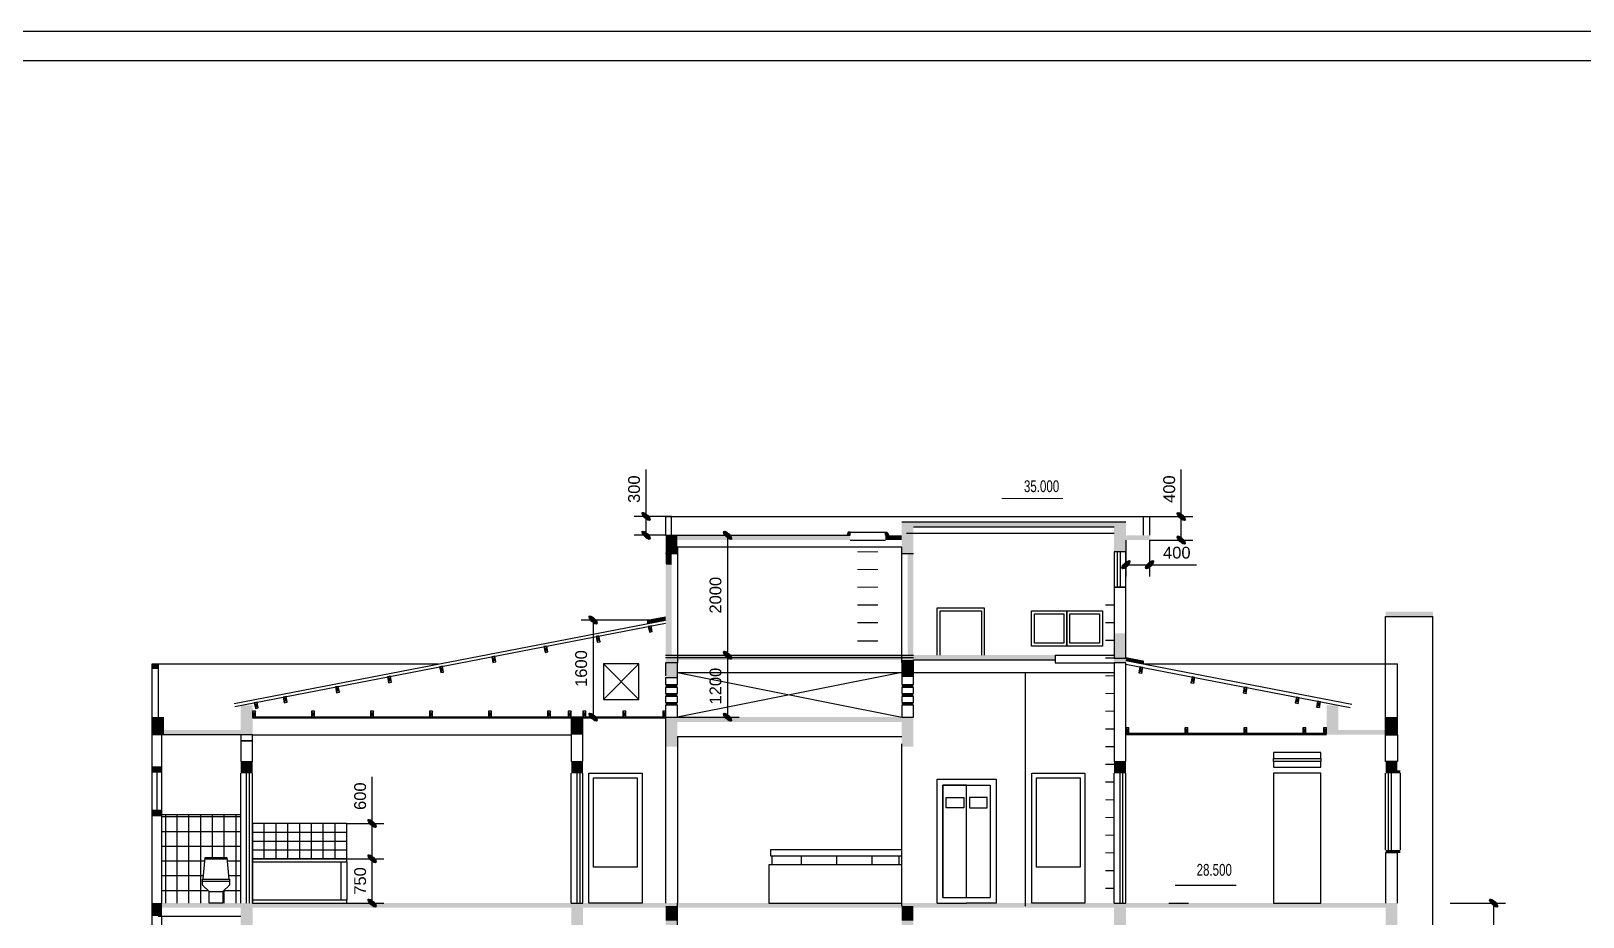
# Model space of a CAD drawing. Extents: x 3511 to 87611, y 1640 to 61040.
# Drawn here: x 33077 to 59373, y 46033 to 61040 of the extents above; entities that cross this region are included whole.
import ezdxf

# ---------------------------------------------------------------- set-up
doc = ezdxf.new("R2010")
doc.units = 0
doc.layers.get('0').update_dxf_attribs({"linetype": 'CONTINUOUS'})
doc.layers.get('DEFPOINTS').update_dxf_attribs({"linetype": 'CONTINUOUS'})
for name, color, linetype in [('BAO', 3, 'CONTINUOUS'), ('CUA', 4, 'CONTINUOUS'), ('DIM', 6, 'CONTINUOUS'), ('HATCH', 6, 'CONTINUOUS'), ('MAT_CAT', 5, 'CONTINUOUS'), ('mc1', 7, 'CONTINUOUS'), ('MDUNG', 3, 'CONTINUOUS'), ('NET', 5, 'CONTINUOUS'), ('OPMEN', 6, 'CONTINUOUS'), ('TBI', 3, 'CONTINUOUS'), ('TEXT', 7, 'CONTINUOUS'), ('TUONG', 35, 'CONTINUOUS')]:
    doc.layers.add(name, color=color, linetype=linetype)
doc.styles.add('DIM', font='VHELVEN.TTF')
doc.styles.add('VNI-HELVE', font='VHELVEN.TTF')
doc.dimstyles.new('DIM100S', dxfattribs={"dimtxt": 200, "dimasz": 130, "dimexe": 200, "dimexo": 0, "dimgap": 100, "dimtad": 1, "dimdec": 0, "dimrnd": 50, "dimzin": 0, "dimdsep": 46, "dimtxsty": 'VNI-HELVE', "dimblk1": 'ARCHTICK', "dimblk2": 'ARCHTICK', "dimsah": 1, "dimcen": 0, "dimclrd": 6, "dimclre": 6, "dimclrt": 6, "dimadec": 0, "dimazin": 0, "dimtfac": 1, "dimtdec": 0, "dimtofl": 0, "dimtmove": 0, "dimatfit": 3, "dimfxl": 0, "dimtolj": 1, "dimtzin": 0, "dimarcsym": 0})

# ---------------------------------------------------------------- blocks, each defined once
blk = doc.blocks.new('_ArchTick')
h = blk.add_hatch(color=256)
edge = h.paths.add_edge_path()
edge.add_ellipse((0, 0), major_axis=(0.5, 0.5), ratio=0.348148, start_angle=0, end_angle=360)
blk.add_ellipse((0, 0), major_axis=(0.5, 0.5), ratio=0.348148)
blk = doc.blocks.new('*D63')
at = {"color": 6, "linetype": 'ByBlock'}
for p, q in [((57122, 46268), (58060, 46268)), ((57860, 43268), (57860, 46268)), ((57122, 43268), (58060, 43268))]:
    blk.add_line(p, q, dxfattribs=at)
at = {"layer": 'DEFPOINTS', "color": 0, "linetype": 'ByBlock'}
for p in [(57122, 46268), (57860, 46268), (57122, 43268)]:
    blk.add_point(p, dxfattribs=at)
at = {"color": 6, "linetype": 'ByBlock', "xscale": 130, "yscale": 130, "zscale": 130}
for p, rotation in [((57860, 46268), 90), ((57860, 43268), 270)]:
    blk.add_blockref('_ArchTick', p, dxfattribs=dict(at, rotation=rotation))
at = {"color": 6, "linetype": 'ByBlock', "insert": (57657, 44768), "char_height": 200, "attachment_point": 5, "rotation": 90, "style": 'VNI-HELVE'}
blk.add_mtext('\\A1;3000', dxfattribs=at)
blk = doc.blocks.new('xg')
at = {"layer": 'mc1', "color": 4, "linetype": 'ByBlock'}
for p, q in [((0, 0), (-50, -100)), ((-50, 0), (0, -100))]:
    blk.add_line(p, q, dxfattribs=at)
blk.add_lwpolyline([(-50, -100), (0, -100), (0, 0), (-50, 0)], close=True, dxfattribs=at)
blk = doc.blocks.new('*D69')
at = {"color": 6, "linetype": 'ByBlock'}
for p, q in [((52565, 52818), (52565, 53613)), ((52029, 52818), (52765, 52818)), ((52565, 52418), (52565, 52818)), ((52029, 52418), (52765, 52418))]:
    blk.add_line(p, q, dxfattribs=at)
at = {"layer": 'DEFPOINTS', "color": 0, "linetype": 'ByBlock'}
for p in [(52029, 52818), (52565, 52818), (52029, 52418)]:
    blk.add_point(p, dxfattribs=at)
at = {"color": 6, "linetype": 'ByBlock', "xscale": 130, "yscale": 130, "zscale": 130}
for p, rotation in [((52565, 52818), 90), ((52565, 52418), 270)]:
    blk.add_blockref('_ArchTick', p, dxfattribs=dict(at, rotation=rotation))
at = {"color": 6, "linetype": 'ByBlock', "insert": (52363, 53280), "char_height": 200, "attachment_point": 5, "rotation": 90, "style": 'VNI-HELVE'}
blk.add_mtext('\\A1;400', dxfattribs=at)
blk = doc.blocks.new('*D70')
at = {"color": 6, "linetype": 'ByBlock'}
for p, q in [((51629, 52418), (51629, 51800)), ((52029, 52418), (52029, 51800)), ((51629, 52000), (52029, 52000)), ((52029, 52000), (52823, 52000))]:
    blk.add_line(p, q, dxfattribs=at)
at = {"layer": 'DEFPOINTS', "color": 0, "linetype": 'ByBlock'}
for p in [(51629, 52418), (52029, 52418), (52029, 52000)]:
    blk.add_point(p, dxfattribs=at)
at = {"color": 6, "linetype": 'ByBlock', "xscale": 130, "yscale": 130, "zscale": 130, "rotation": 180}
blk.add_blockref('_ArchTick', (51629, 52000), dxfattribs=at)
at = {"color": 6, "linetype": 'ByBlock', "xscale": 130, "yscale": 130, "zscale": 130}
blk.add_blockref('_ArchTick', (52029, 52000), dxfattribs=at)
at = {"color": 6, "linetype": 'ByBlock', "insert": (52491, 52203), "char_height": 200, "attachment_point": 5, "style": 'VNI-HELVE'}
blk.add_mtext('\\A1;400', dxfattribs=at)
blk = doc.blocks.new('*D112')
at = {"color": 6, "linetype": 'ByBlock'}
for p, q in [((43498, 52818), (43498, 53610)), ((43829, 52818), (43298, 52818)), ((43498, 52498), (43498, 52818)), ((43829, 52498), (43298, 52498))]:
    blk.add_line(p, q, dxfattribs=at)
at = {"layer": 'DEFPOINTS', "color": 0, "linetype": 'ByBlock'}
for p in [(43498, 52818), (43829, 52818), (43829, 52498)]:
    blk.add_point(p, dxfattribs=at)
at = {"color": 6, "linetype": 'ByBlock', "xscale": 130, "yscale": 130, "zscale": 130}
for p, rotation in [((43498, 52818), 90), ((43498, 52498), 270)]:
    blk.add_blockref('_ArchTick', p, dxfattribs=dict(at, rotation=rotation))
at = {"color": 6, "linetype": 'ByBlock', "insert": (43295, 53279), "char_height": 200, "attachment_point": 5, "rotation": 90, "style": 'VNI-HELVE'}
blk.add_mtext('\\A1;300', dxfattribs=at)
blk = doc.blocks.new('*D129')
at = {"color": 6, "linetype": 'ByBlock'}
for p, q in [((38856, 47618), (38856, 48409)), ((38429, 47618), (39056, 47618)), ((38856, 47018), (38856, 47618)), ((38429, 47018), (39056, 47018))]:
    blk.add_line(p, q, dxfattribs=at)
at = {"layer": 'DEFPOINTS', "color": 0, "linetype": 'ByBlock'}
for p in [(38429, 47618), (38856, 47618), (38429, 47018)]:
    blk.add_point(p, dxfattribs=at)
at = {"color": 6, "linetype": 'ByBlock', "xscale": 130, "yscale": 130, "zscale": 130}
for p, rotation in [((38856, 47618), 90), ((38856, 47018), 270)]:
    blk.add_blockref('_ArchTick', p, dxfattribs=dict(at, rotation=rotation))
at = {"color": 6, "linetype": 'ByBlock', "insert": (38654, 48079), "char_height": 200, "attachment_point": 5, "rotation": 90, "style": 'VNI-HELVE'}
blk.add_mtext('\\A1;600', dxfattribs=at)
blk = doc.blocks.new('*D130')
at = {"color": 6, "linetype": 'ByBlock'}
for p, q in [((38429, 47018), (39056, 47018)), ((38856, 46268), (38856, 47018)), ((38429, 46268), (39056, 46268))]:
    blk.add_line(p, q, dxfattribs=at)
at = {"layer": 'DEFPOINTS', "color": 0, "linetype": 'ByBlock'}
for p in [(38429, 47018), (38856, 47018), (38429, 46268)]:
    blk.add_point(p, dxfattribs=at)
at = {"color": 6, "linetype": 'ByBlock', "xscale": 130, "yscale": 130, "zscale": 130}
for p, rotation in [((38856, 47018), 90), ((38856, 46268), 270)]:
    blk.add_blockref('_ArchTick', p, dxfattribs=dict(at, rotation=rotation))
at = {"color": 6, "linetype": 'ByBlock', "insert": (38654, 46643), "char_height": 200, "attachment_point": 5, "rotation": 90, "style": 'VNI-HELVE'}
blk.add_mtext('\\A1;750', dxfattribs=at)
blk = doc.blocks.new('*D169')
at = {"color": 6, "linetype": 'ByBlock'}
for p, q in [((43829, 51063), (42401, 51063)), ((42601, 51063), (42601, 49418)), ((43829, 49418), (42401, 49418))]:
    blk.add_line(p, q, dxfattribs=at)
at = {"layer": 'DEFPOINTS', "color": 0, "linetype": 'ByBlock'}
for p in [(43829, 51063), (42601, 49418), (43829, 49418)]:
    blk.add_point(p, dxfattribs=at)
at = {"color": 6, "linetype": 'ByBlock', "xscale": 130, "yscale": 130, "zscale": 130}
for p, rotation in [((42601, 51063), 90), ((42601, 49418), 270)]:
    blk.add_blockref('_ArchTick', p, dxfattribs=dict(at, rotation=rotation))
at = {"color": 6, "linetype": 'ByBlock', "insert": (42399, 50241), "char_height": 200, "attachment_point": 5, "rotation": 90, "style": 'VNI-HELVE'}
blk.add_mtext('\\A1;1600', dxfattribs=at)
blk = doc.blocks.new('*D170')
at = {"color": 6, "linetype": 'ByBlock'}
for p, q in [((44029, 52498), (45078, 52498)), ((44878, 52498), (44878, 50468)), ((44029, 50468), (45078, 50468))]:
    blk.add_line(p, q, dxfattribs=at)
at = {"layer": 'DEFPOINTS', "color": 0, "linetype": 'ByBlock'}
for p in [(44029, 52498), (44029, 50468), (44878, 50468)]:
    blk.add_point(p, dxfattribs=at)
at = {"color": 6, "linetype": 'ByBlock', "xscale": 130, "yscale": 130, "zscale": 130}
for p, rotation in [((44878, 52498), 90), ((44878, 50468), 270)]:
    blk.add_blockref('_ArchTick', p, dxfattribs=dict(at, rotation=rotation))
at = {"color": 6, "linetype": 'ByBlock', "insert": (44675, 51483), "char_height": 200, "attachment_point": 5, "rotation": 90, "style": 'VNI-HELVE'}
blk.add_mtext('\\A1;2000', dxfattribs=at)
blk = doc.blocks.new('*D171')
at = {"color": 6, "linetype": 'ByBlock'}
for p, q in [((44029, 50468), (45078, 50468)), ((44878, 50468), (44878, 49418)), ((44029, 49418), (45078, 49418))]:
    blk.add_line(p, q, dxfattribs=at)
at = {"layer": 'DEFPOINTS', "color": 0, "linetype": 'ByBlock'}
for p in [(44029, 50468), (44029, 49418), (44878, 49418)]:
    blk.add_point(p, dxfattribs=at)
at = {"color": 6, "linetype": 'ByBlock', "xscale": 130, "yscale": 130, "zscale": 130}
for p, rotation in [((44878, 50468), 90), ((44878, 49418), 270)]:
    blk.add_blockref('_ArchTick', p, dxfattribs=dict(at, rotation=rotation))
at = {"color": 6, "linetype": 'ByBlock', "insert": (44675, 49943), "char_height": 200, "attachment_point": 5, "rotation": 90, "style": 'VNI-HELVE'}
blk.add_mtext('\\A1;1200', dxfattribs=at)

msp = doc.modelspace()

# ---------------------------------------------------------------- hatches: boundary and pattern name
at = {"layer": 'OPMEN'}
h = msp.add_hatch(dxfattribs=at)
h.set_pattern_fill('_USER', color=256, scale=200, angle=90, style=0, pattern_type=0)
h.set_pattern_definition([(90, (38429.19, 47018.44), (-200, 1e-14), [])])
h.paths.add_polyline_path([(36829.2, 47018.4), (38429.2, 47018.4), (38429.2, 47618.4), (36829.2, 47618.4)])
h = msp.add_hatch(dxfattribs=at)
h.set_pattern_fill('_USER', color=256, scale=150, style=0, pattern_type=0)
h.set_pattern_definition([(0, (38429.19, 47018.44), (0, 150), [])])
h.paths.add_polyline_path([(36829.2, 47018.4), (38429.2, 47018.4), (38429.2, 47618.4), (36829.2, 47618.4)])

# ---------------------------------------------------------------- linework, layer by layer
at = {"layer": 'BAO', "color": 3, "linetype": 'Continuous'}
for p, q in [((47829.2, 50338.4), (47829.2, 50268.4)), ((47829.2, 50268.4), (48029.2, 50268.4)), ((47829.2, 50268.4), (47829.2, 50068.4)), ((48029.2, 50068.4), (48029.2, 50388.4)), ((48029.2, 50268.4), (48029.2, 50338.4)), ((43829.2, 50085.3), (43829.2, 49968.4)), ((43829.2, 49968.4), (44029.2, 49968.4)), ((44029.2, 49968.4), (44029.2, 50173.4)), ((48029.2, 50201.6), (47829.2, 50201.6)), ((47829.2, 50068.4), (47829.2, 49968.4)), ((47829.2, 49968.4), (48029.2, 49968.4)), ((48029.2, 49968.4), (48029.2, 50068.4))]:
    msp.add_line(p, q, dxfattribs=at)
at = {"layer": 'BAO', "color": 4, "linetype": 'Continuous'}
for p, q in [((42229.2, 49418.4), (36829.2, 49418.4)), ((42229.2, 49398.4), (36829.2, 49398.4)), ((43829.2, 49418.4), (42429.2, 49418.4)), ((43829.2, 49398.4), (42429.2, 49398.4)), ((55029.2, 49138.4), (51629.2, 49138.4)), ((55029.2, 49118.4), (51629.2, 49118.4))]:
    msp.add_line(p, q, dxfattribs=at)
at = {"layer": 'BAO', "color": 3, "linetype": 'Continuous'}
for points in [[(51929.2, 52498.4), (51929.2, 52818.4), (52029.2, 52818.4), (52029.2, 52498.4)], [(43829.2, 52191), (44029.2, 52191)], [(35129.2, 49418.4), (35129.2, 50318.4), (35229.2, 50318.4), (35229.2, 49418.4)], [(50429.2, 50468.4), (50429.2, 50338.4)], [(44029.2, 50173.4), (47829.2, 49418.4)], [(47829.2, 50173.4), (44029.2, 49418.4)], [(47829.2, 50173.4), (51429.2, 50173.4)], [(43829.2, 49398.4), (43829.2, 46268.4)], [(35288.3, 49118.4), (35288.3, 46268.4)], [(44029.2, 49088), (44029.2, 46268.4)], [(35229.2, 46048.2), (36629.2, 46048.2)], [(35288.3, 46048.2), (35288.3, 46268.4)], [(35288.3, 46048.2), (35288.3, 43268.4)]]:
    msp.add_lwpolyline(points, dxfattribs=at)
for points in [[(43829.2, 49818.4), (44029.2, 49818.4), (44029.2, 49918.4), (43829.2, 49918.4)], [(43829.2, 49668.4), (44029.2, 49668.4), (44029.2, 49768.4), (43829.2, 49768.4)], [(47829.2, 49818.4), (48029.2, 49818.4), (48029.2, 49918.4), (47829.2, 49918.4)], [(47829.2, 49668.4), (48029.2, 49668.4), (48029.2, 49768.4), (47829.2, 49768.4)], [(47829.2, 49418.4), (48029.2, 49418.4), (48029.2, 49618.4), (47829.2, 49618.4)], [(36629.2, 49018.4), (36829.2, 49018.4), (36829.2, 49118.4), (36629.2, 49118.4)]]:
    msp.add_lwpolyline(points, close=True, dxfattribs=at)
at = {"layer": 'CUA', "color": 4, "linetype": 'ByBlock'}
for p, q in [((42778.1, 50318.4), (43378.1, 49718.4)), ((43378.1, 50318.4), (42778.1, 49718.4)), ((50429.2, 50468.4), (51429.2, 50468.4)), ((50429.2, 50338.4), (51429.2, 50338.4)), ((48929.2, 48268.4), (48529.2, 48268.4)), ((48529.2, 48268.4), (48529.2, 46361.3)), ((48529.2, 46361.3), (48529.2, 48268.4)), ((48529.2, 48268.4), (49329.2, 48268.4)), ((48929.2, 46361.3), (48929.2, 48268.4)), ((48929.2, 46361.3), (48929.2, 48268.4)), ((48929.2, 48268.4), (49329.2, 48268.4)), ((49329.2, 48268.4), (49329.2, 46361.3)), ((49329.2, 48268.4), (49329.2, 46361.3)), ((45629.2, 47068.4), (45629.2, 46918.4)), ((46124.1, 47068.4), (46124.1, 46918.4)), ((46724.1, 47068.4), (46724.1, 46918.4)), ((47324.1, 47068.4), (47324.1, 46918.4)), ((47779.2, 47068.4), (47779.2, 46918.4)), ((48529.2, 46361.3), (49329.2, 46361.3)), ((44029.2, 44968.4), (44029.2, 46268.4)), ((48429.2, 46268.4), (48929.2, 46268.4)), ((49429.2, 46268.4), (48929.2, 46268.4))]:
    msp.add_line(p, q, dxfattribs=at)
at = {"layer": 'CUA', "color": 4}
for points in [[(50029.2, 50618.4), (50029.2, 51218.4), (50629.2, 51218.4), (50629.2, 50618.4)], [(50079.2, 50668.4), (50079.2, 51168.4), (50579.2, 51168.4), (50579.2, 50668.4)], [(50629.2, 50618.4), (50629.2, 51218.4), (51229.2, 51218.4), (51229.2, 50618.4)], [(50679.2, 50668.4), (50679.2, 51168.4), (51179.2, 51168.4), (51179.2, 50668.4)]]:
    msp.add_lwpolyline(points, close=True, dxfattribs=at)
at = {"layer": 'CUA', "color": 4, "linetype": 'ByBlock'}
for points in [[(42778.1, 49718.4), (43378.1, 49718.4), (43378.1, 50318.4), (42778.1, 50318.4)], [(54929.2, 48818.4), (54129.2, 48818.4), (54129.2, 48718.4), (54929.2, 48718.4)], [(54929.2, 48668.4), (54129.2, 48668.4), (54129.2, 48718.4), (54929.2, 48718.4)], [(54929.2, 48668.4), (54129.2, 48668.4), (54129.2, 48568.4), (54929.2, 48568.4)], [(48583, 48057.7), (48880.5, 48057.7), (48880.5, 47879.3), (48583, 47879.3)], [(49275.4, 48057.7), (48977.9, 48057.7), (48977.9, 47879.3), (49275.4, 47879.3)], [(45604.2, 47068.4), (47829.2, 47068.4), (47829.2, 47168.4), (45604.2, 47168.4)], [(45579.2, 46268.4), (47829.2, 46268.4), (47829.2, 46918.4), (45579.2, 46918.4)]]:
    msp.add_lwpolyline(points, close=True, dxfattribs=at)
at = {"layer": 'CUA', "color": 4, "linetype": 'Continuous'}
for points in [[(36629.2, 49118.4), (35129.2, 49118.4)], [(35208.8, 48483.5), (35208.8, 47839.8)]]:
    msp.add_lwpolyline(points, dxfattribs=at)
at = {"layer": 'CUA', "color": 3, "linetype": 'Continuous'}
for points in [[(43429.2, 46268.4), (42529.2, 46268.4), (42529.2, 48468.4), (43429.2, 48468.4)], [(50933.3, 46268.4), (50033.3, 46268.4), (50033.3, 48468.4), (50933.3, 48468.4)], [(54129.2, 46268.4), (54929.2, 46268.4), (54929.2, 48468.4), (54129.2, 48468.4)]]:
    msp.add_lwpolyline(points, close=True, dxfattribs=at)
msp.add_lwpolyline([(48429.2, 46268.4), (48429.2, 48368.4), (49429.2, 48368.4), (49429.2, 46268.4)], dxfattribs=at)
at = {"layer": 'DIM', "color": 4, "linetype": 'ByBlock'}
msp.add_lwpolyline([(38429.2, 46318.4), (38329.2, 46318.4), (38329.2, 46968.4), (38429.2, 46968.4)], close=True, dxfattribs=at)
at = {"layer": 'HATCH', "color": 6}
for p, q in [((35288.3, 47768.4), (36629.2, 47768.4)), ((35288.3, 47732.9), (36629.2, 47732.9)), ((35360.4, 46268.4), (35360.4, 47768.4)), ((35551, 46268.4), (35551, 47768.4)), ((35751, 46268.4), (35751, 47768.4)), ((35951, 46268.4), (35951, 47768.4)), ((36151, 47039.4), (36151, 47768.4)), ((36351, 47039.4), (36351, 47768.4)), ((36551, 46268.4), (36551, 47768.4)), ((35288.3, 47482.9), (36629.2, 47482.9)), ((35288.3, 47232.9), (36629.2, 47232.9)), ((35288.3, 46982.9), (36021.6, 46982.9)), ((35551, 46268.4), (35551, 46936)), ((36401.5, 46982.9), (36629.2, 46982.9)), ((35288.3, 46732.9), (35999.7, 46732.9)), ((36423.4, 46732.9), (36629.2, 46732.9)), ((35288.3, 46482.9), (36076.9, 46482.9)), ((36346.2, 46482.9), (36629.2, 46482.9)), ((36351, 46268.4), (36351, 46487.5))]:
    msp.add_line(p, q, dxfattribs=at)
at = {"layer": 'MAT_CAT', "color": 6}
for p, q in [((36829.2, 46968.4), (36829.2, 46318.4)), ((36829.2, 46968.4), (36829.2, 46318.4)), ((38429.2, 46968.4), (38429.2, 46318.4))]:
    msp.add_line(p, q, dxfattribs=at)
at = {"layer": 'MAT_CAT', "color": 5, "linetype": 'Continuous'}
for points in [[(51629.2, 52718.4), (47829.2, 52718.4)], [(51429.2, 52638.4), (48029.2, 52638.4)], [(44029.2, 52191), (43829.3, 52187)], [(47829.2, 52191), (48029.2, 52191)], [(56029.2, 51125.3), (56829.2, 51125.3)], [(35129.2, 50247.5), (35229.2, 50247.5)], [(43829.2, 50466.7), (48029.2, 50466.7)], [(48029.2, 50421.6), (43829.2, 50421.6)], [(48029.2, 50388.4), (50429.2, 50388.4)], [(44029.2, 50085.3), (43829.2, 50085.3)], [(35129.2, 48576.1), (35288.3, 48576.1)], [(35288.3, 48483.5), (35129.2, 48483.5)], [(35129.2, 47839.8), (35288.3, 47839.8)], [(35288.3, 47747.3), (35129.2, 47747.3)], [(35288.3, 47747.3), (35129.2, 47747.3)]]:
    msp.add_lwpolyline(points, dxfattribs=at)
at = {"layer": 'MAT_CAT', "color": 4}
for points in [[(36829.2, 46968.4), (38429.2, 46968.4), (38429.2, 47018.4), (36829.2, 47018.4)], [(36829.2, 46268.4), (38429.2, 46268.4), (38429.2, 46318.4), (36829.2, 46318.4)]]:
    msp.add_lwpolyline(points, close=True, dxfattribs=at)
at = {"layer": 'MAT_CAT', "color": 5, "linetype": 'Continuous'}
for points in [[(47829.2, 52191), (48029.2, 52191), (47829.2, 52718.4), (48029.2, 52718.4)], [(44029.2, 52191), (44029.2, 52498.4), (43829.2, 52191), (43833.1, 52498.4)], [(43833.1, 51998.4), (43929.2, 51998.4), (43829.2, 52191), (43929.2, 52191)], [(43829.2, 50466.7), (43929.2, 50466.7), (43829.2, 50838.4), (43929.2, 50838.4)], [(47929.2, 50838.4), (47929.2, 50468.4), (48029.2, 50838.4), (48029.2, 50468.4)], [(35129.2, 50247.5), (35229.2, 50247.5), (35129.2, 50318.4), (35229.2, 50318.4)], [(43829.2, 50085.3), (44029.2, 50085.3), (43829.2, 50466.7), (44029.2, 50466.7)], [(47829.2, 50098.4), (48029.2, 50098.4), (47829.2, 50388.4), (48029.2, 50388.4)], [(35129.2, 48483.5), (35288.3, 48483.5), (35129.2, 48576.1), (35288.3, 48576.1)], [(35129.2, 47747.3), (35288.3, 47747.3), (35129.2, 47839.8), (35288.3, 47839.8)], [(43829.2, 45772.8), (44029.2, 45772.8), (43829.2, 46188.4), (44029.2, 46188.4)], [(47829.2, 45772.8), (48029.2, 45772.8), (47829.2, 46188.4), (48029.2, 46188.4)]]:
    msp.add_solid(points, dxfattribs=at)
at = {"layer": 'mc1', "color": 4, "linetype": 'ByBlock'}
for p, q in [((46954.2, 52548.4), (47554.2, 52548.4)), ((46954.2, 52418.4), (47554.2, 52418.4)), ((51429.2, 52218.4), (51429.2, 51618.4)), ((51629.2, 52218.4), (51429.2, 52218.4)), ((51479.2, 52218.4), (51479.2, 51618.4)), ((51529.2, 52218.4), (51529.2, 51618.4)), ((51629.2, 51618.4), (51629.2, 52218.4)), ((51429.2, 51618.4), (51629.2, 51618.4)), ((51629.2, 50377.2), (55454.2, 49636.9)), ((36729.2, 46268.4), (36729.2, 48468.4)), ((36779.2, 46268.4), (36779.2, 48468.4)), ((36829.2, 46268.4), (36829.2, 48468.4)), ((42329.2, 46268.4), (42329.2, 48468.4)), ((42379.2, 46268.4), (42379.2, 48468.4)), ((51529.2, 46268.4), (51529.2, 48468.4)), ((51579.2, 46268.4), (51579.2, 48468.4)), ((56029.2, 47168.4), (56029.2, 48468.4)), ((56079.2, 47168.4), (56079.2, 48468.4)), ((56129.2, 47168.4), (56129.2, 48468.4))]:
    msp.add_line(p, q, dxfattribs=at)
at = {"layer": 'mc1', "color": 5, "linetype": 'ByBlock'}
for points in [[(46904.2, 52498.4), (46954.2, 52498.4), (46954.2, 52548.4), (46924.2, 52548.4)], [(47604.2, 52498.4), (47554.2, 52498.4), (47554.2, 52548.4), (47584.2, 52548.4)]]:
    msp.add_lwpolyline(points, close=True, dxfattribs=at)
at = {"layer": 'mc1', "color": 4, "linetype": 'ByBlock'}
for points in [[(48429.2, 50468.4), (48429.2, 51268.4), (49229.2, 51268.4), (49229.2, 50468.4)], [(48479.2, 50468.4), (48479.2, 51218.4), (49179.2, 51218.4), (49179.2, 50468.4)]]:
    msp.add_lwpolyline(points, dxfattribs=at)
for points in [[(43349.2, 46875.4), (42609.2, 46875.4), (42609.2, 48388.4), (43349.2, 48388.4)], [(50853.3, 46875.4), (50113.3, 46875.4), (50113.3, 48388.4), (50853.3, 48388.4)]]:
    msp.add_lwpolyline(points, close=True, dxfattribs=at)
at = {"layer": 'mc1', "color": 5, "linetype": 'ByBlock'}
for points in [[(42229.2, 46268.4), (42229.2, 46268.4), (42429.2, 46268.4), (42429.2, 46268.4)], [(51429.2, 46268.4), (51429.2, 46268.4), (51629.2, 46268.4), (51629.2, 46268.4)]]:
    msp.add_lwpolyline(points, dxfattribs=at)
for points in [[(48029.2, 52638.4), (48029.2, 52718.4), (51429.2, 52638.4), (51429.2, 52718.4)], [(51429.2, 52718.4), (51629.2, 52718.4), (51429.2, 52218.4), (51629.2, 52218.4)], [(43829.2, 52418.4), (43829.2, 52498.4), (46954.2, 52418.4), (46954.2, 52498.4)], [(46924.2, 52548.4), (46954.2, 52548.4), (46904.2, 52498.4), (46954.2, 52498.4)], [(47554.2, 52548.4), (47584.2, 52548.4), (47554.2, 52498.4), (47604.2, 52498.4)], [(47554.2, 52418.4), (47554.2, 52498.4), (47829.2, 52418.4), (47829.2, 52498.4)], [(47929.2, 52418.4), (48029.2, 52418.4), (47929.2, 50838.4), (48029.2, 50838.4)], [(51629.2, 52418.4), (51629.2, 52498.4), (52029.2, 52418.4), (52029.2, 52498.4)], [(43829.2, 51998.4), (43929.2, 51998.4), (43829.2, 50838.4), (43929.2, 50838.4)], [(56029.2, 51125.3), (56029.2, 51205.3), (56829.2, 51125.3), (56829.2, 51205.3)], [(51429.2, 50838.4), (51629.2, 50838.4), (51429.2, 50338.4), (51629.2, 50338.4)], [(44029.2, 50388.4), (44029.2, 50468.4), (48029.2, 50388.4), (48029.2, 50468.4)], [(48029.2, 50388.4), (48029.2, 50468.4), (50429.2, 50388.4), (50429.2, 50468.4)], [(43829.2, 49968.4), (43829.2, 49918.4), (44029.2, 49968.4), (44029.2, 49918.4)], [(47829.2, 49968.4), (47829.2, 49918.4), (48029.2, 49968.4), (48029.2, 49918.4)], [(43829.2, 49818.4), (43829.2, 49768.4), (44029.2, 49818.4), (44029.2, 49768.4)], [(47829.2, 49818.4), (47829.2, 49768.4), (48029.2, 49818.4), (48029.2, 49768.4)], [(36629.2, 49618.4), (36829.2, 49618.4), (36629.2, 49118.4), (36829.2, 49118.4)], [(43829.2, 49668.4), (43829.2, 49618.4), (44029.2, 49668.4), (44029.2, 49618.4)], [(47829.2, 49668.4), (47829.2, 49618.4), (48029.2, 49668.4), (48029.2, 49618.4)], [(55229.2, 49618.4), (55029.2, 49618.4), (55229.2, 49118.4), (55029.2, 49118.4)], [(35129.2, 49418.4), (35329.2, 49418.4), (35129.2, 49118.4), (35329.2, 49118.4)], [(35329.2, 49118.4), (35329.2, 49198.4), (36629.2, 49118.4), (36629.2, 49198.4)], [(42229.2, 49418.4), (42429.2, 49418.4), (42229.2, 49118.4), (42429.2, 49118.4)], [(43829.2, 49418.4), (44029.2, 49418.4), (43829.2, 48918.4), (44029.2, 48918.4)], [(44029.2, 49338.4), (44029.2, 49418.4), (48029.2, 49338.4), (48029.2, 49418.4)], [(47829.2, 49418.4), (48029.2, 49418.4), (47829.2, 48918.4), (48029.2, 48918.4)], [(56029.2, 49118.4), (56029.2, 49198.4), (55229.2, 49118.4), (55229.2, 49198.4)], [(56229.2, 49418.4), (56029.2, 49418.4), (56229.2, 49118.4), (56029.2, 49118.4)], [(36629.2, 48668.4), (36829.2, 48668.4), (36629.2, 48468.4), (36829.2, 48468.4)], [(42229.2, 48668.4), (42429.2, 48668.4), (42229.2, 48468.4), (42429.2, 48468.4)], [(51429.2, 48668.4), (51629.2, 48668.4), (51429.2, 48468.4), (51629.2, 48468.4)], [(56229.2, 48668.4), (56029.2, 48668.4), (56229.2, 48468.4), (56029.2, 48468.4)], [(56279.2, 48518.4), (56279.2, 48468.4), (56029.2, 48518.4), (56029.2, 48468.4)], [(56279.2, 47168.4), (56279.2, 47118.4), (56029.2, 47168.4), (56029.2, 47118.4)], [(35229.2, 46188.4), (35229.2, 46268.4), (36629.2, 46188.4), (36629.2, 46268.4)], [(36629.2, 46268.4), (36829.2, 46268.4), (36629.2, 45768.4), (36829.2, 45768.4)], [(36629.2, 46268.4), (36829.2, 46268.4), (36629.2, 45768.4), (36829.2, 45768.4)], [(36829.2, 46268.4), (42229.2, 46268.4), (36829.2, 46188.4), (42229.2, 46188.4)], [(36829.2, 46268.4), (42229.2, 46268.4), (36829.2, 46188.4), (42229.2, 46188.4)], [(42229.2, 46268.4), (42429.2, 46268.4), (42229.2, 45768.4), (42429.2, 45768.4)], [(42229.2, 46268.4), (42429.2, 46268.4), (42229.2, 45768.4), (42429.2, 45768.4)], [(42429.2, 46188.4), (42429.2, 46268.4), (51429.2, 46188.4), (51429.2, 46268.4)], [(43829.2, 46218.4), (44029.2, 46218.4), (43829.2, 45968.4), (44029.2, 45968.4)], [(47829.2, 46218.4), (48029.2, 46218.4), (47829.2, 45968.4), (48029.2, 45968.4)], [(51429.2, 46268.4), (51629.2, 46268.4), (51429.2, 45768.4), (51629.2, 45768.4)], [(51429.2, 46268.4), (51629.2, 46268.4), (51429.2, 45768.4), (51629.2, 45768.4)], [(56029.2, 46268.4), (51629.2, 46268.4), (56029.2, 46188.4), (51629.2, 46188.4)], [(56029.2, 46268.4), (51629.2, 46268.4), (56029.2, 46188.4), (51629.2, 46188.4)], [(56029.2, 46268.4), (56229.2, 46268.4), (56029.2, 45768.4), (56229.2, 45768.4)], [(56229.2, 46268.4), (56029.2, 46268.4), (56229.2, 45768.4), (56029.2, 45768.4)]]:
    msp.add_solid(points, dxfattribs=at)
at = {"layer": 'MDUNG', "color": 3, "linetype": 'Continuous'}
msp.add_lwpolyline([(47910.7, 52533.7), (51429.2, 52533.7)], dxfattribs=at)
at = {"layer": 'NET', "color": 5, "linetype": 'Continuous'}
for p, q in [((43829.2, 52498.4), (46904.2, 52498.4)), ((43523.5, 51060), (43523.5, 51003.8))]:
    msp.add_line(p, q, dxfattribs=at)
for points in [[(43523.5, 51003.8), (43829.2, 51062.9), (43523.5, 51060), (43829.2, 51119.2)], [(51934.9, 50318.1), (51629.2, 50377.2), (51934.9, 50374.3), (51629.2, 50433.5)], [(35129.2, 46048.2), (35288.3, 46048.2), (35129.2, 46268.4), (35288.3, 46268.4)]]:
    msp.add_solid(points, dxfattribs=at)
at = {"layer": 'OPMEN'}
msp.add_lwpolyline([(36829.2, 47018.4), (38429.2, 47018.4), (38429.2, 47618.4), (36829.2, 47618.4)], close=True, dxfattribs=at)
at = {"layer": 'TBI', "color": 4}
for p, q in [((36024.7, 47018.5), (36398.4, 47018.5)), ((35982.5, 46671.4), (36440.5, 46671.4)), ((35982.5, 46640.1), (36440.5, 46640.1)), ((36096.5, 46464.3), (36326.5, 46464.3))]:
    msp.add_line(p, q, dxfattribs=at)
msp.add_lwpolyline([(36211.5, 47039.4), (36396.5, 47039.4), (36428.8, 46671.4), (36440.5, 46671.4), (36440.5, 46640.1), (36440.5, 46572.1), (36326.5, 46464.3), (36326.5, 46268.4), (36211.5, 46268.4), (36096.5, 46268.4), (36096.5, 46464.3), (35982.5, 46572.1), (35982.5, 46640.1), (35982.5, 46671.4), (35994.3, 46671.4), (36026.5, 47039.4)], close=True, dxfattribs=at)
at = {"layer": 'TEXT'}
for p, q in [((49419.8, 52818.4), (49749.2, 52818.4)), ((52357.1, 46268.4), (52686.5, 46268.4))]:
    msp.add_line(p, q, dxfattribs=at)
for points in [[(49579.7, 52818.4, 0, 150, 0), (49579.7, 52968.4, 0, 0, 0), (49579.7, 53158.9, 20, 20, 0)], [(52517, 46268.4, 0, 150, 0), (52517, 46418.4, 0, 0, 0), (52517, 46608.9, 20, 20, 0)]]:
    msp.add_lwpolyline(points, format="xyseb", dxfattribs=at)
at = {"layer": 'TEXT', "const_width": 20}
for points in [[(49523.9, 53120.4), (50562.6, 53120.4)], [(52461.2, 46570.4), (53499.9, 46570.4)]]:
    msp.add_lwpolyline(points, dxfattribs=at)
at = {"layer": 'TEXT', "color": 7, "linetype": 'ByBlock', "const_width": 20}
for points in [[(47429.2, 52218.4), (47079.2, 52218.4)], [(47429.2, 51918.4), (47079.2, 51918.4)], [(47429.2, 51618.4), (47079.2, 51618.4)], [(47429.2, 51318.4), (47079.2, 51318.4)], [(51429.2, 51318.4), (51279.2, 51318.4)], [(47429.2, 51018.4), (47079.2, 51018.4)], [(51429.2, 51018.4), (51279.2, 51018.4)], [(47429.2, 50708), (47079.2, 50708)], [(51429.2, 50718.4), (51279.2, 50718.4)], [(51429.2, 50418.4), (51279.2, 50418.4)], [(51429.2, 50118.4), (51279.2, 50118.4)], [(51429.2, 49818.4), (51279.2, 49818.4)], [(51429.2, 49518.4), (51279.2, 49518.4)], [(51429.2, 49218.4), (51279.2, 49218.4)], [(51429.2, 48918.4), (51279.2, 48918.4)], [(51429.2, 48618.4), (51279.2, 48618.4)], [(51429.2, 48318.4), (51279.2, 48318.4)], [(51429.2, 48018.4), (51279.2, 48018.4)], [(51429.2, 47718.4), (51279.2, 47718.4)], [(51429.2, 47418.4), (51279.2, 47418.4)], [(51429.2, 47118.4), (51279.2, 47118.4)], [(51429.2, 46818.4), (51279.2, 46818.4)], [(51429.2, 46518.4), (51279.2, 46518.4)]]:
    msp.add_lwpolyline(points, dxfattribs=at)
at = {"layer": 'TUONG', "color": 3, "linetype": 'ByBlock'}
for p, q in [((43829.2, 52818.4), (51929.2, 52818.4)), ((36519.7, 49648.2), (43829.2, 51062.9)), ((43523.5, 51060), (43829.2, 51119.2)), ((56029.2, 49118.4), (56029.2, 51125.3)), ((56829.2, 22218.4), (56829.2, 51125.3)), ((56829.2, 46268.4), (56829.2, 51018.4)), ((36529.2, 49599.1), (43829.2, 51012)), ((35129.2, 21968.4), (35129.2, 50318.4)), ((35229.2, 50318.4), (39982.7, 50318.4)), ((44029.2, 50338.4), (43829.2, 50338.4)), ((43829.2, 50338.4), (43829.2, 50118.4)), ((44029.2, 50118.4), (44029.2, 50338.4)), ((51629.2, 50315.2), (55429.2, 49579.7)), ((51933, 50318.4), (56229.2, 50318.4)), ((56229.2, 49118.4), (56229.2, 50318.4)), ((49929.2, 46218.4), (49929.2, 50173.4)), ((36829.2, 49118.4), (42229.2, 49118.4)), ((47829.2, 46218.4), (47829.2, 48968.4)), ((36629.2, 46268.4), (36629.2, 48468.4)), ((42229.2, 46268.4), (42229.2, 48468.4)), ((42429.2, 46268.4), (42429.2, 48468.4)), ((51429.2, 46268.4), (51429.2, 48468.4)), ((51629.2, 46268.4), (51629.2, 48468.4)), ((56279.2, 47168.4), (56279.2, 48468.4))]:
    msp.add_line(p, q, dxfattribs=at)
at = {"layer": 'TUONG', "color": 3, "linetype": 'Continuous'}
for p, q in [((47829.2, 52298.4), (44029.2, 52298.4)), ((44029.2, 52298.4), (44029.2, 50338.4)), ((47829.2, 50338.4), (47829.2, 52298.4)), ((44029.2, 50173.4), (47829.2, 50173.4))]:
    msp.add_line(p, q, dxfattribs=at)
at = {"layer": 'TUONG', "color": 4, "linetype": 'Continuous'}
msp.add_line((44029.2, 49088), (47829.2, 49088), dxfattribs=at)
at = {"layer": 'TUONG', "color": 3, "linetype": 'Continuous'}
for points in [[(3510.5, 1639.6), (3510.5, 61039.6), (87610.5, 61039.6), (87610.5, 1639.6), (3510.5, 1639.6)], [(4010.5, 2139.6), (4010.5, 60539.6), (87110.5, 60539.6), (87110.5, 2139.6)]]:
    msp.add_lwpolyline(points, close=True, dxfattribs=at)
msp.add_lwpolyline([(43929.2, 52498.4), (43929.2, 52818.4), (43829.2, 52818.4), (43829.2, 52498.4)], dxfattribs=at)
at = {"layer": 'TUONG', "color": 3, "linetype": 'ByBlock'}
for points in [[(51429.2, 50418.4), (51629.2, 50418.4), (51629.2, 51618.4), (51429.2, 51618.4)], [(51429.2, 48668.4), (51629.2, 48668.4), (51629.2, 50338.4), (51429.2, 50338.4)], [(43829.2, 49418.4), (44029.2, 49418.4), (44029.2, 49618.4), (43829.2, 49618.4)], [(42229.2, 48668.4), (42429.2, 48668.4), (42429.2, 49418.4), (42229.2, 49418.4)], [(36629.2, 48668.4), (36829.2, 48668.4), (36829.2, 49018.4), (36629.2, 49018.4)], [(56229.2, 48668.4), (56029.2, 48668.4), (56029.2, 49118.4), (56229.2, 49118.4)]]:
    msp.add_lwpolyline(points, close=True, dxfattribs=at)
msp.add_lwpolyline([(56229.2, 46268.4), (56229.2, 47118.4), (56029.2, 47118.4), (56029.2, 46268.4)], dxfattribs=at)

# ---------------------------------------------------------------- block references
at = {"layer": 'DIM', "color": 5, "linetype": 'ByBlock'}
for p, rotation in [((42700.1, 50793.5), 10.95406264339936), ((43583.7, 50964.5), 10.95406264339936), ((41816.5, 50622.4), 10.95406264339936), ((40049.3, 50280.4), 10.95406264339936), ((40932.9, 50451.4), 10.95406264339936), ((51915.3, 50259.8), 349.0459373566007), ((39165.7, 50109.4), 10.95406264339936), ((52798.9, 50088.8), 349.0459373566007), ((37398.5, 49767.3), 10.95406264339936), ((38282.1, 49938.4), 10.95406264339936), ((53682.5, 49917.8), 349.0459373566007), ((54566.1, 49746.8), 349.0459373566007), ((36907.9, 49672.4), 10.95406264339936), ((54925, 49677.3), 349.0459373566007)]:
    msp.add_blockref('xg', p, dxfattribs=dict(at, rotation=rotation))
for p in [(36879.2, 49518.4), (37879.2, 49518.4), (38879.2, 49518.4), (39879.2, 49518.4), (40879.2, 49518.4), (41879.2, 49518.4), (42229.2, 49518.4), (42479.2, 49518.4), (43154.2, 49518.4), (43829.2, 49518.4), (51679.2, 49238.4), (52679.2, 49238.4), (53679.2, 49238.4), (54679.2, 49238.4), (55029.2, 49238.4)]:
    msp.add_blockref('xg', p, dxfattribs=at)

# ---------------------------------------------------------------- texts
at = {"layer": 'DIM', "color": 6, "insert": (38138.7, 48025.6), "char_height": 150, "attachment_point": 1, "style": 'DIM'}
msp.add_mtext('\\A1; ', dxfattribs=at)
at = {"layer": 'TEXT', "color": 7, "style": 'DIM', "width": 0.7}
for tag, p in [('35.000', (49900.4, 53229.6)), ('28.500', (52826.3, 46731.3))]:
    msp.add_attdef(tag, p, '', height=200, dxfattribs=at)

# ---------------------------------------------------------------- dimensions: what is measured, and where the dimension line sits
at = {"layer": 'DIM', "color": 6}
dim = msp.add_linear_dim(base=(43497.9, 52818.4), p1=(43829.2, 52498.4), p2=(43829.2, 52818.4), angle=90, text='300', dimstyle='DIM100S', override={"dimblk1": 'ARCHTICK', "dimblk2": 'ARCHTICK', "dimclrd": 6, "dimclre": 6, "dimclrt": 6}, dxfattribs=at)
dim.commit()
dim.dimension.update_dxf_attribs({"geometry": '*D112', "text_midpoint": (43295.1, 53279.4)})
at = {"layer": 'DIM', "color": 6, "linetype": 'ByBlock'}
for base, p1, p2, picture, middle in [((52565.4, 52818.4), (52029.2, 52418.4), (52029.2, 52818.4), '*D69', (52362.6, 53280.5)), ((57860.2, 46268.4), (57122.4, 43268.4), (57122.4, 46268.4), '*D63', (57657.4, 44768.4))]:
    dim = msp.add_linear_dim(base=base, p1=p1, p2=p2, angle=90, dimstyle='DIM100S', dxfattribs=at)
    dim.commit()
    dim.dimension.update_dxf_attribs({"geometry": picture, "text_midpoint": middle})
at = {"layer": 'DIM', "color": 6, "linetype": 'Continuous'}
for base, p1, p2, text, picture, middle in [((44877.5, 50468.4), (44029.2, 52498.4), (44029.2, 50468.4), '2000', '*D170', (44674.8, 51483.4)), ((42601.4, 49418.4), (43829.2, 51062.9), (43829.2, 49418.4), '1600', '*D169', (42398.6, 50240.7)), ((44877.5, 49418.4), (44029.2, 50468.4), (44029.2, 49418.4), '1200', '*D171', (44674.8, 49943.4))]:
    dim = msp.add_linear_dim(base=base, p1=p1, p2=p2, angle=90, text=text, dimstyle='DIM100S', dxfattribs=at)
    dim.commit()
    dim.dimension.update_dxf_attribs({"geometry": picture, "text_midpoint": middle})
at = {"layer": 'DIM', "color": 6, "linetype": 'ByBlock'}
dim = msp.add_linear_dim(base=(52029.2, 52000.3), p1=(51629.2, 52418.4), p2=(52029.2, 52418.4), dimstyle='DIM100S', dxfattribs=at)
dim.commit()
dim.dimension.update_dxf_attribs({"geometry": '*D70', "text_midpoint": (52491.2, 52203.1)})
at = {"layer": 'OPMEN'}
for base, p1, p2, picture, middle in [((38856.4, 47618.4), (38429.2, 47018.4), (38429.2, 47618.4), '*D129', (38653.7, 48078.8)), ((38856.4, 47018.4), (38429.2, 46268.4), (38429.2, 47018.4), '*D130', (38653.7, 46643.4))]:
    dim = msp.add_linear_dim(base=base, p1=p1, p2=p2, angle=90, dimstyle='DIM100S', dxfattribs=at)
    dim.commit()
    dim.dimension.update_dxf_attribs({"geometry": picture, "text_midpoint": middle})

doc.saveas('drawing.dxf')
